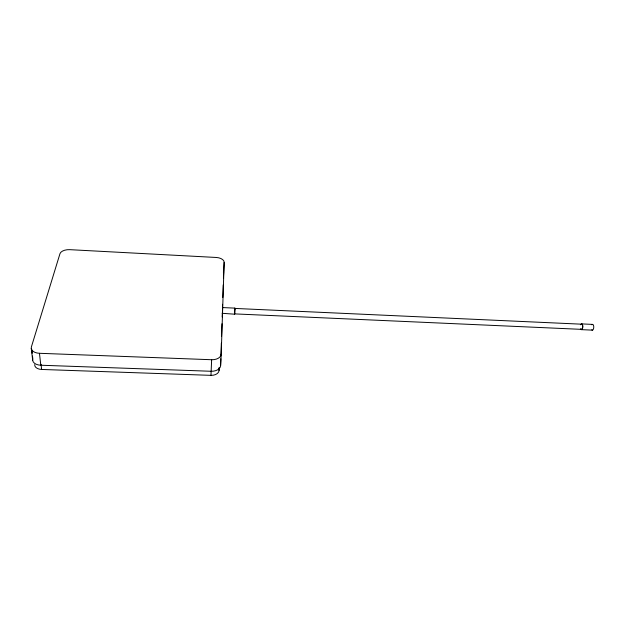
<?xml version="1.0" encoding="UTF-8"?>
<svg xmlns="http://www.w3.org/2000/svg" width="625" height="625" viewBox="0 0 625 625"><rect width="100%" height="100%" fill="white"/><g stroke="black" fill="none" stroke-linecap="round" stroke-linejoin="round"><path stroke-width="0.94" d="M234.594 313.398L234.609 314.195L222.367 313.312M234.875 309.133L234.859 308.43L581.641 324.188M222.617 307.711L222.367 313.648M234.867 309.68L234.891 308.906M32.5 356.055L32.82 358.758A9.898 6 -6.6 0 0 40.797 365.227L211.141 371.273A9.219 5.961 1.7 0 0 220.609 365.602L220.828 358.789M220.93 355.875L221.336 343.219M221.555 336.414L221.969 323.758M222.187 316.953L222.312 313.055M222.469 308.195L222.594 304.297M222.812 297.492L223.227 284.836M223.445 278.023L224.156 262.328A8.094 4.469 3.2 0 0 216.281 257.469L69.742 249.664A8.562 4.523 -2.4 0 0 59.969 253.695L31.406 346.852A10.008 5.969 -6.2 0 0 39.461 353.297L211.648 359.727A9.32 5.93 1.9 0 0 221.219 354.109L224.156 262.328M34.688 364.594A8.445 5.156 -6.7 0 0 41.617 369.453L210.961 375.352A7.867 5.125 1.6 0 0 219.047 370.477L219.148 367.586M234.844 310.328L234.875 309.516M234.812 311.031L234.852 310.234M210.961 375.352L211.648 359.727M234.781 311.812L234.82 311.016M219.047 370.477L219.172 368.016M220.609 365.602L221.219 354.109M234.742 312.562L234.781 311.742M234.703 313.211L234.742 312.422M234.781 309.117L234.852 308.266M234.711 313.008L234.625 313.891L581.508 329.359M234.812 308.859L234.875 308.125L222.633 307.57M234.68 313.469L234.609 314.195M581.648 323.898L592.562 324.398M581.5 329.648L592.422 330.133M234.875 308.125L234.883 308.727M31.266 348.43L32.688 360.344M31.969 351.539L32.18 353.344M39.461 353.297L40.797 365.227M41.047 364.344L41.617 369.453M223.367 271.984A8.023 4.508 3.1 0 1 223.602 273.164M32.211 352.266A2.023 0.422 -86.8 0 1 31.953 350.062M581.086 324.578A2.586 1.094 -87.4 0 1 582.461 325.055A2.586 1.094 -87.4 0 1 582.375 328.383A2.586 1.094 -87.4 0 1 580.969 329.047M580.766 324.805A2.875 1.219 -87.4 0 1 582.492 324.68A2.875 1.219 -87.4 0 1 582.391 328.75A2.875 1.219 -87.4 0 1 580.664 328.859M591.93 324.828A2.867 1.25 -87.4 0 1 593.5 325.359A2.867 1.25 -87.4 0 1 593.406 329.047A2.867 1.25 -87.4 0 1 591.805 329.781"/></g></svg>
